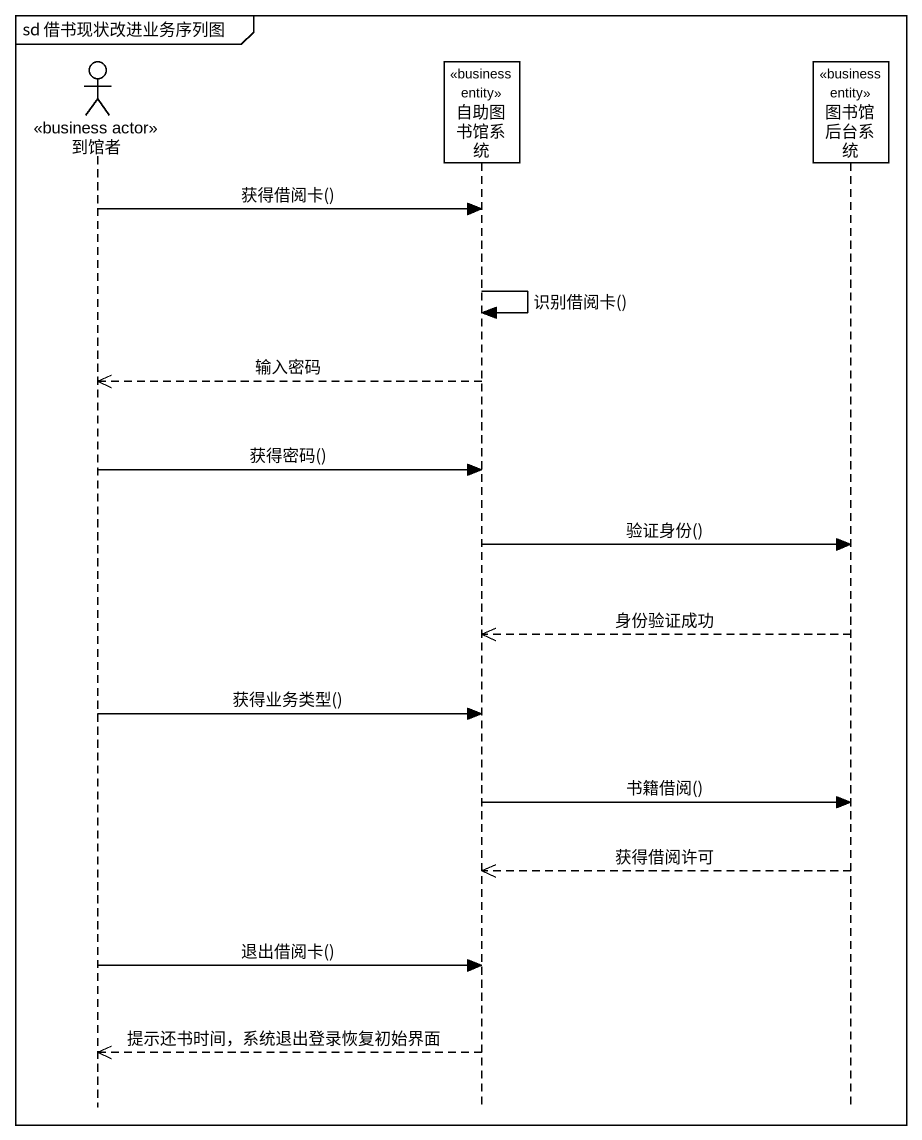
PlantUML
@startuml
mainframe sd 借书现状改进业务序列图
hide footbox
actor 到馆者 <<business actor>>
participant 自助图书馆系统 <<business entity>>
participant 图书馆后台系统 <<business entity>>

到馆者 -> 自助图书馆系统 : 获得借阅卡()
自助图书馆系统 -> 自助图书馆系统 : 识别借阅卡()
自助图书馆系统 -->> 到馆者 : 输入密码
到馆者 -> 自助图书馆系统 : 获得密码()
自助图书馆系统 -> 图书馆后台系统 : 验证身份()
图书馆后台系统 -->> 自助图书馆系统 : 身份验证成功
到馆者 -> 自助图书馆系统 : 获得业务类型()
自助图书馆系统 -> 图书馆后台系统 : 书籍借阅()
图书馆后台系统 -->> 自助图书馆系统 : 获得借阅许可
到馆者 -> 自助图书馆系统 : 退出借阅卡()
自助图书馆系统 -->> 到馆者 : 提示还书时间，系统退出登录恢复初始界面
@enduml
